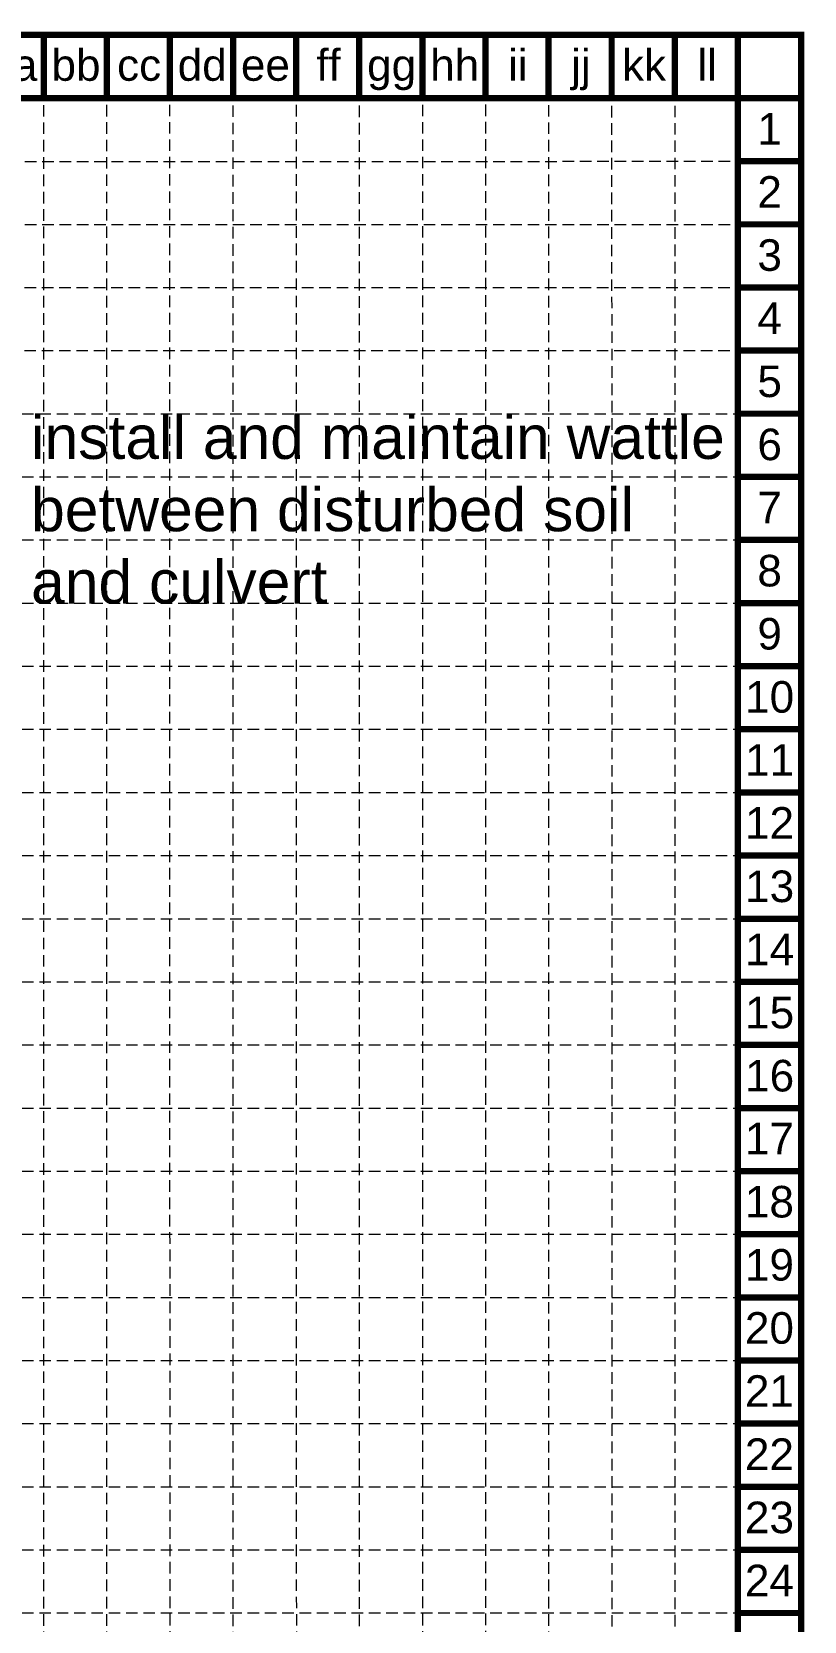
# Model space of a CAD drawing. Header units: inches. Extents: x 2605374 to 2607836, y 7034643 to 7038579.
# Drawn here: x 2607085 to 2607836, y 7037033 to 7038579 of the extents above; entities that cross this region are included whole.
import ezdxf
from ezdxf.enums import TextEntityAlignment as Align

# ---------------------------------------------------------------- set-up
doc = ezdxf.new("R2010")
doc.units = ezdxf.units.IN
doc.header["$MEASUREMENT"] = 0
doc.linetypes.add('HIDDEN', pattern=[0.375, 0.25, -0.125])
for name, color, linetype in [('BASE', 7, 'Continuous'), ('GRID', 254, 'HIDDEN'), ('TREET', 250, 'Continuous')]:
    doc.layers.add(name, color=color, linetype=linetype)
doc.styles.get("Standard").update_dxf_attribs({"font": 'ARIAL.TTF'})

msp = doc.modelspace()

# ---------------------------------------------------------------- linework, layer by layer
at = {"layer": 'BASE', "color": 9}
msp.add_line((2605438.5, 7038515), (2607772, 7038515), dxfattribs=at)
at = {"layer": 'BASE', "const_width": 6.14}
for points in [[(2607833.4, 7034646.4), (2607833.4, 7038576.4), (2605377.1, 7038576.4), (2605377.1, 7034646.4)], [(2607772, 7034707.8), (2607772, 7038515), (2605438.5, 7038515), (2605438.5, 7034707.8)]]:
    msp.add_lwpolyline(points, close=True, dxfattribs=at)
for points in [[(2607096.5, 7038576.4), (2607096.5, 7038515)], [(2607157.9, 7038576.4), (2607157.9, 7038515)], [(2607219.3, 7038576.4), (2607219.3, 7038515)], [(2607280.7, 7038576.4), (2607280.7, 7038515)], [(2607342.1, 7038576.4), (2607342.1, 7038515)], [(2607403.5, 7038576.4), (2607403.5, 7038515)], [(2607464.9, 7038576.4), (2607464.9, 7038515)], [(2607526.3, 7038576.4), (2607526.3, 7038515)], [(2607587.7, 7038576.4), (2607587.7, 7038515)], [(2607649.1, 7038576.4), (2607649.1, 7038515)], [(2607710.6, 7038576.4), (2607710.6, 7038515)], [(2607772, 7038576.4), (2607772, 7038515)], [(2607833.4, 7038515), (2607772, 7038515)], [(2607833.4, 7038453.6), (2607772, 7038453.6)], [(2607833.4, 7038392.2), (2607772, 7038392.2)], [(2607833.4, 7038330.8), (2607772, 7038330.8)], [(2607833.4, 7038269.4), (2607772, 7038269.4)], [(2607833.4, 7038208), (2607772, 7038208)], [(2607833.4, 7038146.6), (2607772, 7038146.6)], [(2607833.4, 7038085.2), (2607772, 7038085.2)], [(2607833.4, 7038023.8), (2607772, 7038023.8)], [(2607833.4, 7037962.4), (2607772, 7037962.4)], [(2607833.4, 7037901), (2607772, 7037901)], [(2607833.4, 7037839.5), (2607772, 7037839.5)], [(2607833.4, 7037778.1), (2607772, 7037778.1)], [(2607833.4, 7037716.7), (2607772, 7037716.7)], [(2607833.4, 7037655.3), (2607772, 7037655.3)], [(2607833.4, 7037593.9), (2607772, 7037593.9)], [(2607833.4, 7037532.5), (2607772, 7037532.5)], [(2607833.4, 7037471.1), (2607772, 7037471.1)], [(2607833.4, 7037409.7), (2607772, 7037409.7)], [(2607833.4, 7037348.3), (2607772, 7037348.3)], [(2607833.4, 7037286.9), (2607772, 7037286.9)], [(2607833.4, 7037225.5), (2607772, 7037225.5)], [(2607833.4, 7037164.1), (2607772, 7037164.1)], [(2607833.4, 7037102.7), (2607772, 7037102.7)], [(2607833.4, 7037041.3), (2607772, 7037041.3)]]:
    msp.add_lwpolyline(points, dxfattribs=at)
at = {"layer": 'GRID', "color": 252, "linetype": 'HIDDEN', "lineweight": 0, "ltscale": 45}
for p, q in [((2607096.5, 7034953.2), (2607096.5, 7038515)), ((2607158.2, 7034953.3), (2607157.9, 7038515)), ((2607219.5, 7034953.6), (2607219.3, 7038515)), ((2607280.9, 7034952.9), (2607280.7, 7038515)), ((2607342.9, 7034953.4), (2607342.4, 7038516.4)), ((2607403.9, 7034952.8), (2607403.8, 7038516.4)), ((2607465.4, 7034953.6), (2607465.2, 7038516.4)), ((2607526.9, 7034953.8), (2607526.6, 7038516.4)), ((2607588.2, 7034953.2), (2607588, 7038516.4)), ((2607649.7, 7034952.4), (2607649.4, 7038516.4)), ((2607711.2, 7034952.6), (2607710.8, 7038516.4)), ((2605441.3, 7038453.2), (2607771, 7038453.5)), ((2605441.2, 7038391.6), (2607771, 7038392.1)), ((2605440.9, 7038330.4), (2607772, 7038330.8)), ((2605440.8, 7038269.1), (2607772, 7038269.4)), ((2605438.5, 7038208), (2607772, 7038208)), ((2605438.5, 7038146.6), (2607772, 7038146.6)), ((2605438.5, 7038085.2), (2607772, 7038085.2)), ((2605438.5, 7038023.8), (2607772, 7038023.8)), ((2605438.5, 7037962.4), (2607772, 7037962.4)), ((2605438.5, 7037901), (2607772, 7037901)), ((2605438.5, 7037839.5), (2607772, 7037839.5)), ((2605438.5, 7037778.1), (2607772, 7037778.1)), ((2605438.5, 7037716.7), (2607772, 7037716.7)), ((2605438.5, 7037655.3), (2607772, 7037655.3)), ((2605438.5, 7037593.9), (2607772, 7037593.9)), ((2605438.5, 7037532.5), (2607772, 7037532.5)), ((2605438.5, 7037471.1), (2607772, 7037471.1)), ((2605438.5, 7037409.7), (2607772, 7037409.7)), ((2605438.5, 7037348.3), (2607772, 7037348.3)), ((2605438.5, 7037286.9), (2607772, 7037286.9)), ((2605438.5, 7037225.5), (2607772, 7037225.5)), ((2605438.5, 7037164.1), (2607772, 7037164.1)), ((2605438.5, 7037102.7), (2607772, 7037102.7)), ((2605438.5, 7037041.3), (2607772, 7037041.3))]:
    msp.add_line(p, q, dxfattribs=at)

# ---------------------------------------------------------------- texts
at = {"layer": 'BASE'}
for s, p in [('bb', (2607127.9, 7038547.2)), ('dd', (2607250.7, 7038547.2)), ('ff', (2607373.6, 7038547.2)), ('hh', (2607496.4, 7038547.2)), ('ii', (2607557.8, 7038547.2)), ('jj', (2607619.2, 7038547.2)), ('kk', (2607680.6, 7038547.2)), ('ll', (2607742, 7038547.2)), ('aa', (2607066.5, 7038547.2)), ('cc', (2607189.3, 7038547.2)), ('ee', (2607312.2, 7038547.2)), ('gg', (2607435, 7038547.2)), ('1', (2607802.8, 7038485.1)), ('2', (2607802.8, 7038423.7)), ('3', (2607802.8, 7038362.3)), ('4', (2607802.8, 7038300.9)), ('5', (2607802.8, 7038239.5)), ('6', (2607802.8, 7038178.1)), ('7', (2607802.8, 7038116.7)), ('8', (2607802.8, 7038055.3)), ('9', (2607802.8, 7037993.9)), ('10', (2607802.8, 7037932.5)), ('11', (2607802.8, 7037871.1)), ('12', (2607802.7, 7037809.9)), ('13', (2607802.8, 7037748.2)), ('14', (2607802.8, 7037686.8)), ('15', (2607802.8, 7037625.4)), ('16', (2607802.8, 7037564)), ('17', (2607802.6, 7037502.8)), ('18', (2607802.6, 7037441.4)), ('19', (2607802.6, 7037380)), ('20', (2607802.6, 7037318.6)), ('21', (2607802.6, 7037257.2)), ('22', (2607802.6, 7037195.8)), ('23', (2607802.6, 7037134.3)), ('24', (2607802.6, 7037072.9))]:
    msp.add_text(s, height=30.7, dxfattribs=at).set_placement(p, align=Align.MIDDLE_CENTER)
at = {"layer": 'TREET', "insert": (2607084.2, 7038206.2), "char_height": 42.201, "width": 30730.193, "attachment_point": 1}
msp.add_mtext('install and maintain wattle \\Pbetween disturbed soil \\Pand culvert ', dxfattribs=at)

doc.saveas('drawing.dxf')
